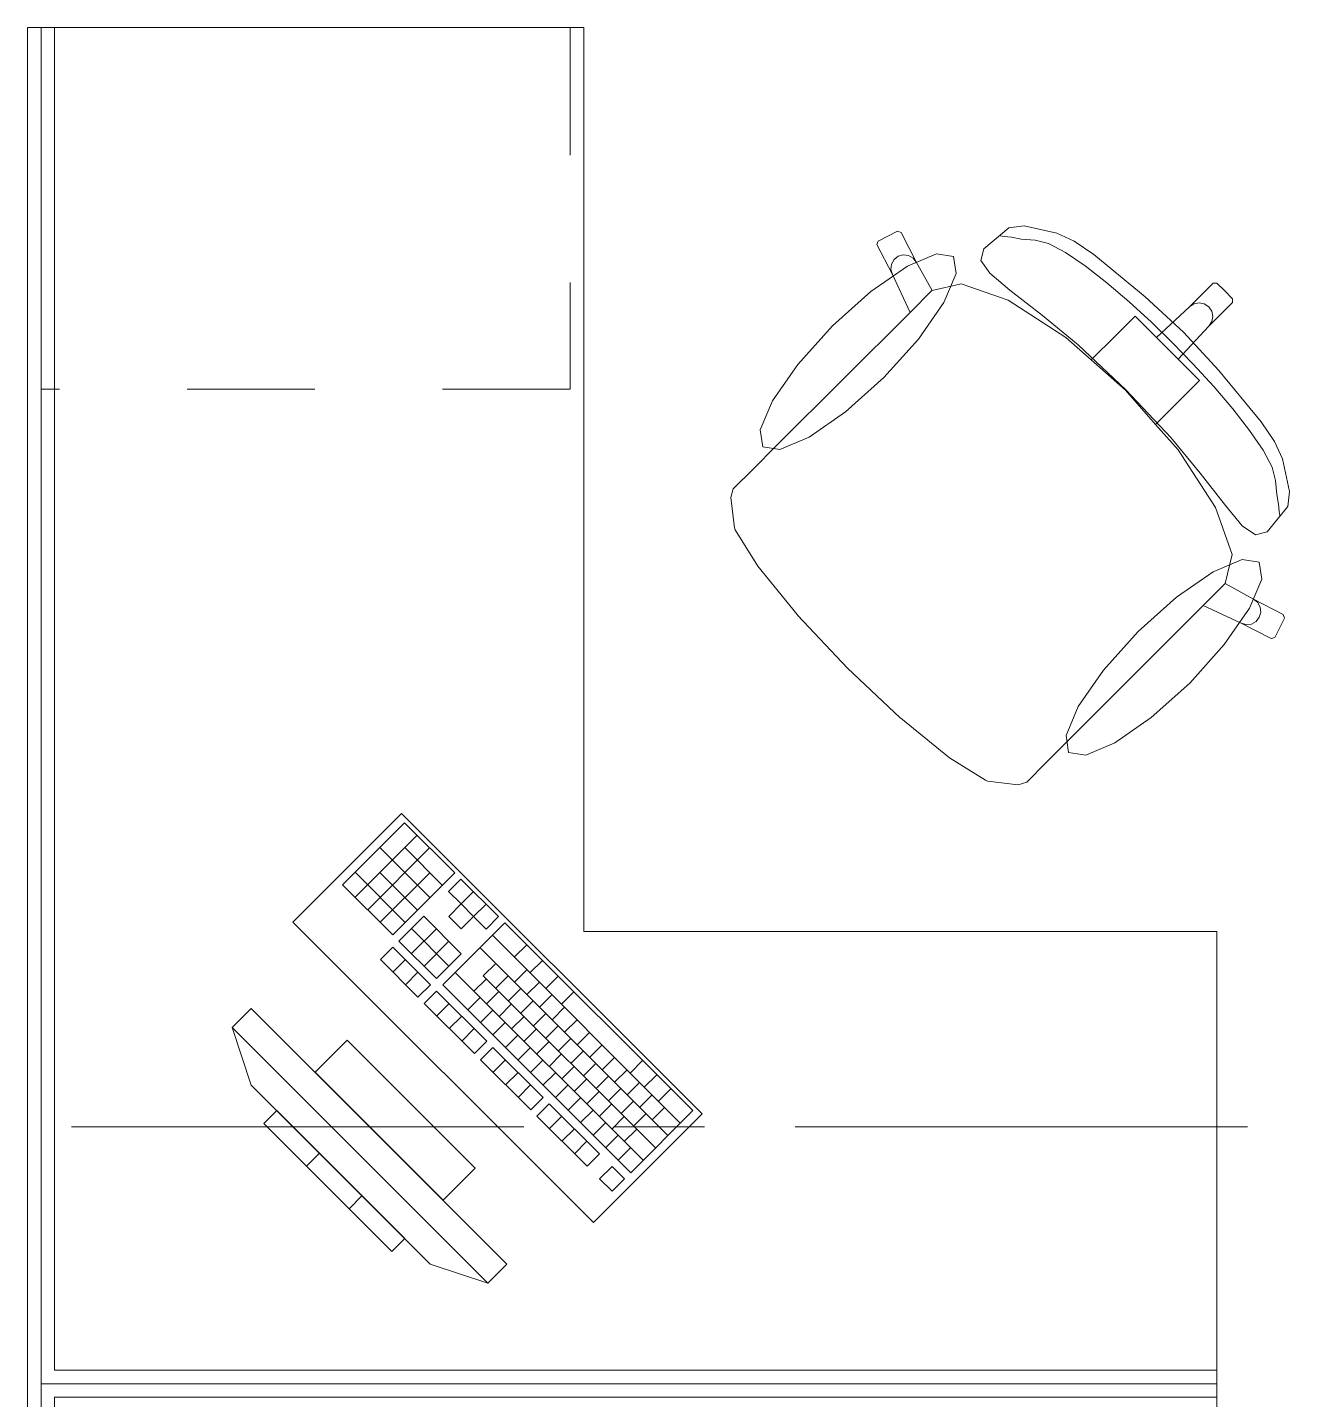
# Model space of a CAD drawing. Header units: inches. Extents: x -38 to 5698, y -33 to 92.
# Drawn here: x 103.226 to 104.646, y 25.898 to 27.416 of the extents above; entities that cross this region are included whole.
import ezdxf

# ---------------------------------------------------------------- set-up
doc = ezdxf.new("R2010")
doc.units = ezdxf.units.IN
doc.header["$MEASUREMENT"] = 0
doc.linetypes.add('Punto & Raya', pattern=[0.65, 0.5, -0.075, 0, -0.075])
doc.linetypes.add('Rayas', pattern=[0.282222, 0.141111, -0.141111])
doc.layers.add('02 _ ARQ _ ALB _ Ejes Generales', color=7, linetype='Continuous')
doc.layers.add('Interior - Mobiliario', color=7, linetype='Continuous')

msp = doc.modelspace()

# ---------------------------------------------------------------- linework, layer by layer
at = {"layer": '02 _ ARQ _ ALB _ Ejes Generales', "color": 252, "linetype": 'Punto & Raya', "lineweight": 13}
msp.add_line((103.2749, 26.2), (105.2749, 26.2), dxfattribs=at)
at = {"layer": 'Interior - Mobiliario', "color": 175, "linetype": 'Continuous', "lineweight": 13}
for p, q in [((103.2263, 27.416), (103.2563, 27.416)), ((103.2263, 25.931), (103.2263, 27.416)), ((103.2563, 27.416), (103.2563, 25.931)), ((104.2835, 27.1713), (104.3113, 27.1945)), ((104.3113, 27.1945), (104.3281, 27.1964)), ((104.3281, 27.1964), (104.3642, 27.1886)), ((104.1654, 27.1758), (104.1667, 27.1798)), ((104.1667, 27.1798), (104.1881, 27.1906)), ((104.1881, 27.1906), (104.1921, 27.1893)), ((104.1921, 27.1893), (104.2091, 27.1562)), ((104.306, 27.1848), (104.3015, 27.1856)), ((104.3141, 27.1841), (104.306, 27.1848)), ((104.3248, 27.182), (104.3141, 27.1841)), ((104.3402, 27.1809), (104.3248, 27.182)), ((104.355, 27.177), (104.3402, 27.1809)), ((104.3642, 27.1886), (104.3835, 27.1796)), ((104.3835, 27.1796), (104.4052, 27.1647)), ((104.1824, 27.1427), (104.1654, 27.1758)), ((104.1889, 27.1629), (104.1945, 27.1644)), ((104.1945, 27.1644), (104.2003, 27.1637)), ((104.2003, 27.1637), (104.2054, 27.1608)), ((104.2801, 27.1584), (104.2835, 27.1713)), ((104.3738, 27.167), (104.355, 27.177)), ((104.3957, 27.1522), (104.3738, 27.167)), ((104.4052, 27.1647), (104.4619, 27.1179)), ((104.1808, 27.1483), (104.1814, 27.1542)), ((104.1824, 27.1427), (104.1808, 27.1483)), ((104.1814, 27.1542), (104.1843, 27.1593)), ((104.1843, 27.1593), (104.1889, 27.1629)), ((104.2054, 27.1608), (104.2091, 27.1562)), ((104.2091, 27.1562), (104.2264, 27.1252)), ((104.2901, 27.1441), (104.2801, 27.1584)), ((104.4195, 27.1336), (104.3957, 27.1522)), ((104.202, 27.1009), (104.1824, 27.1427)), ((104.3124, 27.1254), (104.2901, 27.1441)), ((104.4442, 27.1124), (104.4195, 27.1336)), ((104.511, 27.1071), (104.5371, 27.1331)), ((104.5371, 27.1331), (104.5413, 27.1331)), ((104.5413, 27.1331), (104.5499, 27.1246)), ((104.2262, 27.1252), (104.202, 27.1009)), ((104.2262, 27.1252), (104.2264, 27.1252)), ((104.2264, 27.1252), (104.2584, 27.1326)), ((104.2584, 27.1326), (104.3103, 27.1143)), ((104.3485, 27.0975), (104.3124, 27.1254)), ((104.4619, 27.1179), (104.5041, 27.0788)), ((104.5584, 27.116), (104.5499, 27.1246)), ((104.3103, 27.1143), (104.3742, 27.073)), ((104.4689, 27.0899), (104.4442, 27.1124)), ((104.4745, 27.0731), (104.511, 27.1071)), ((104.511, 27.1071), (104.5158, 27.1103)), ((104.5158, 27.1103), (104.5216, 27.1114)), ((104.5216, 27.1114), (104.5273, 27.1102)), ((104.5273, 27.1102), (104.5322, 27.107)), ((104.5355, 27.1021), (104.5322, 27.107)), ((104.5323, 27.0857), (104.5584, 27.1118)), ((104.5584, 27.1118), (104.5584, 27.116)), ((104.0541, 26.9531), (104.202, 27.1009)), ((104.3878, 27.0648), (104.3485, 27.0975)), ((104.4297, 27.0755), (104.4508, 27.0967)), ((104.4508, 27.0967), (104.4745, 27.0731)), ((104.4923, 27.067), (104.4689, 27.0899)), ((104.5323, 27.0857), (104.5356, 27.0906)), ((104.5367, 27.0963), (104.5355, 27.1021)), ((104.5356, 27.0906), (104.5367, 27.0963)), ((104.3742, 27.073), (104.4023, 27.0482)), ((104.4023, 27.0482), (104.4297, 27.0755)), ((104.4745, 27.0731), (104.4864, 27.0611)), ((104.4983, 27.0492), (104.5323, 27.0857)), ((104.5432, 27.0366), (104.5041, 27.0788)), ((104.4406, 27.0153), (104.3878, 27.0648)), ((104.4983, 27.0492), (104.4864, 27.0611)), ((104.4923, 27.067), (104.5151, 27.0436)), ((104.4023, 27.0482), (104.4401, 27.0149)), ((104.522, 27.0255), (104.4983, 27.0492)), ((104.5151, 27.0436), (104.5377, 27.019)), ((104.59, 26.9799), (104.5432, 27.0366)), ((104.4735, 26.977), (104.4401, 27.0149)), ((104.4406, 27.0153), (104.4901, 26.9626)), ((104.5008, 27.0044), (104.522, 27.0255)), ((104.5377, 27.019), (104.5588, 26.9942)), ((104.4735, 26.977), (104.5008, 27.0044)), ((104.5588, 26.9942), (104.5774, 26.9704)), ((104.4982, 26.9489), (104.4735, 26.977)), ((104.5774, 26.9704), (104.5923, 26.9486)), ((104.6049, 26.9582), (104.59, 26.9799)), ((104.0286, 26.9276), (104.0541, 26.9531)), ((104.4901, 26.9626), (104.5228, 26.9232)), ((104.6139, 26.939), (104.6049, 26.9582)), ((104.5396, 26.885), (104.4982, 26.9489)), ((104.5923, 26.9486), (104.6022, 26.9297)), ((104.6216, 26.9028), (104.6139, 26.939)), ((104.0066, 26.9056), (104.0286, 26.9276)), ((104.5228, 26.9232), (104.5507, 26.8871)), ((104.6022, 26.9297), (104.6061, 26.915)), ((104.0038, 26.8963), (104.0066, 26.9056)), ((104.6061, 26.915), (104.6073, 26.8996)), ((104.0078, 26.8624), (104.0038, 26.8963)), ((104.6073, 26.8996), (104.6093, 26.8888)), ((104.6198, 26.886), (104.6216, 26.9028)), ((104.5579, 26.8331), (104.5396, 26.885)), ((104.5507, 26.8871), (104.5693, 26.8648)), ((104.5966, 26.8582), (104.6198, 26.886)), ((104.6093, 26.8888), (104.6101, 26.8808)), ((104.6101, 26.8808), (104.6109, 26.8763)), ((104.0087, 26.8603), (104.0078, 26.8624)), ((104.0336, 26.8202), (104.0087, 26.8603)), ((104.5693, 26.8648), (104.5837, 26.8548)), ((104.5837, 26.8548), (104.5966, 26.8582)), ((104.5505, 26.8011), (104.5579, 26.8331)), ((104.0771, 26.7666), (104.0336, 26.8202)), ((104.5504, 26.8009), (104.5262, 26.7767)), ((104.5504, 26.8009), (104.5505, 26.8011)), ((104.5815, 26.7838), (104.5505, 26.8011)), ((104.3783, 26.6288), (104.5262, 26.7767)), ((104.5262, 26.7767), (104.568, 26.7571)), ((104.5861, 26.7802), (104.5815, 26.7838)), ((104.6146, 26.7668), (104.5815, 26.7838)), ((104.589, 26.775), (104.5861, 26.7802)), ((104.5881, 26.7636), (104.5897, 26.7692)), ((104.5897, 26.7692), (104.589, 26.775)), ((104.0778, 26.7657), (104.0771, 26.7666)), ((104.1327, 26.7074), (104.0778, 26.7657)), ((104.568, 26.7571), (104.5736, 26.7555)), ((104.568, 26.7571), (104.6011, 26.7401)), ((104.5736, 26.7555), (104.5794, 26.7561)), ((104.5794, 26.7561), (104.5845, 26.759)), ((104.5845, 26.759), (104.5881, 26.7636)), ((104.6051, 26.7414), (104.6159, 26.7628)), ((104.6159, 26.7628), (104.6146, 26.7668)), ((104.6011, 26.7401), (104.6051, 26.7414)), ((104.1327, 26.7074), (104.191, 26.6525)), ((104.191, 26.6525), (104.1918, 26.6519)), ((104.1918, 26.6519), (104.2455, 26.6083)), ((104.3528, 26.6033), (104.3783, 26.6288)), ((104.2455, 26.6083), (104.2855, 26.5834)), ((104.3309, 26.5814), (104.3528, 26.6033)), ((104.2855, 26.5834), (104.2877, 26.5825)), ((104.2877, 26.5825), (104.3216, 26.5785)), ((104.3216, 26.5785), (104.3309, 26.5814)), ((103.6432, 26.5364), (103.5747, 26.4679)), ((103.6986, 26.4811), (103.6432, 26.5364)), ((103.6571, 26.5226), (103.5885, 26.454)), ((103.6709, 26.5088), (103.6024, 26.4402)), ((103.6712, 26.4536), (103.6158, 26.509)), ((103.6849, 26.4673), (103.6434, 26.5089)), ((103.6438, 26.4262), (103.5884, 26.4816)), ((103.6575, 26.4399), (103.6159, 26.4815)), ((103.6711, 26.4812), (103.6162, 26.4263)), ((103.6301, 26.4125), (103.6986, 26.4811)), ((103.5747, 26.4679), (103.6301, 26.4125)), ((103.7055, 26.4741), (103.6918, 26.4604)), ((103.7471, 26.4326), (103.7055, 26.4741)), ((103.6918, 26.4604), (103.7057, 26.4466)), ((103.7194, 26.4603), (103.7057, 26.4466)), ((103.7057, 26.4466), (103.692, 26.4329)), ((103.7195, 26.4327), (103.7057, 26.4466)), ((103.7332, 26.4464), (103.7195, 26.4327)), ((103.6644, 26.433), (103.637, 26.4056)), ((103.7059, 26.3915), (103.6644, 26.433)), ((103.754, 26.4257), (103.6854, 26.3571)), ((103.692, 26.4329), (103.7058, 26.419)), ((103.7058, 26.419), (103.7195, 26.4327)), ((103.7195, 26.4327), (103.7334, 26.4189)), ((103.7334, 26.4189), (103.7471, 26.4326)), ((103.9617, 26.218), (103.754, 26.4257)), ((103.637, 26.4056), (103.6785, 26.364)), ((103.6922, 26.3777), (103.6507, 26.4193)), ((103.6783, 26.4191), (103.6508, 26.3917)), ((103.6921, 26.4053), (103.6647, 26.3779)), ((103.948, 26.2042), (103.7403, 26.412)), ((103.6301, 26.3987), (103.6164, 26.385)), ((103.6717, 26.3572), (103.6301, 26.3987)), ((103.6785, 26.364), (103.7059, 26.3915)), ((103.9343, 26.1905), (103.7266, 26.3982)), ((103.7782, 26.4014), (103.7645, 26.3877)), ((103.6164, 26.385), (103.658, 26.3435)), ((103.644, 26.3849), (103.6303, 26.3711)), ((103.7439, 26.3809), (103.7302, 26.3672)), ((103.7956, 26.3841), (103.7818, 26.3704)), ((103.6578, 26.371), (103.6441, 26.3573)), ((103.9069, 26.1631), (103.6992, 26.3708)), ((103.7336, 26.3638), (103.7199, 26.35)), ((103.9206, 26.1768), (103.7302, 26.3672)), ((103.7577, 26.3671), (103.744, 26.3534)), ((103.7784, 26.3739), (103.7647, 26.3602)), ((103.7922, 26.36), (103.7785, 26.3463)), ((103.8129, 26.3668), (103.7992, 26.3531)), ((103.658, 26.3435), (103.6717, 26.3572)), ((103.6786, 26.3502), (103.6649, 26.3365)), ((103.734, 26.2949), (103.6786, 26.3502)), ((103.6854, 26.3571), (103.8932, 26.1494)), ((103.7475, 26.3499), (103.7338, 26.3362)), ((103.7716, 26.3532), (103.7579, 26.3395)), ((103.8061, 26.3462), (103.7924, 26.3325)), ((103.8302, 26.3495), (103.8165, 26.3358)), ((103.4736, 26.3311), (103.4524, 26.3099)), ((103.7564, 26.0483), (103.4736, 26.3311)), ((103.6649, 26.3365), (103.7203, 26.2811)), ((103.6924, 26.3364), (103.6787, 26.3227)), ((103.7269, 26.3431), (103.7131, 26.3294)), ((103.7407, 26.3293), (103.727, 26.3156)), ((103.7613, 26.3361), (103.7476, 26.3223)), ((103.7854, 26.3394), (103.7717, 26.3257)), ((103.8199, 26.3323), (103.8062, 26.3186)), ((103.7063, 26.3225), (103.6926, 26.3088)), ((103.7545, 26.3154), (103.7408, 26.3017)), ((103.7752, 26.3222), (103.7615, 26.3085)), ((103.7993, 26.3255), (103.7856, 26.3118)), ((103.8338, 26.3185), (103.8201, 26.3048)), ((103.4524, 26.3099), (103.7352, 26.0271)), ((103.4524, 26.3099), (103.4736, 26.2463)), ((103.7201, 26.3087), (103.7064, 26.295)), ((103.7684, 26.3016), (103.7547, 26.2879)), ((103.789, 26.3084), (103.7753, 26.2947)), ((103.8131, 26.3117), (103.7994, 26.298)), ((103.8476, 26.3046), (103.8339, 26.2909)), ((103.5796, 26.2958), (103.5443, 26.2604)), ((103.7211, 26.1544), (103.5796, 26.2958)), ((103.7203, 26.2811), (103.734, 26.2949)), ((103.7409, 26.2879), (103.7272, 26.2742)), ((103.7963, 26.2325), (103.7409, 26.2879)), ((103.7822, 26.2877), (103.7685, 26.274)), ((103.8029, 26.2945), (103.7892, 26.2808)), ((103.827, 26.2978), (103.8133, 26.2841)), ((103.8408, 26.284), (103.8271, 26.2703)), ((103.8615, 26.2908), (103.8478, 26.2771)), ((103.7272, 26.2742), (103.7826, 26.2188)), ((103.7547, 26.2741), (103.741, 26.2604)), ((103.7961, 26.2739), (103.7824, 26.2602)), ((103.8167, 26.2807), (103.803, 26.267)), ((103.8547, 26.2702), (103.841, 26.2564)), ((103.8753, 26.2769), (103.8616, 26.2632)), ((103.9063, 26.2733), (103.8926, 26.2596)), ((103.5443, 26.2604), (103.6857, 26.119)), ((103.7686, 26.2602), (103.7549, 26.2465)), ((103.8099, 26.26), (103.7962, 26.2463)), ((103.8306, 26.2668), (103.8169, 26.2531)), ((103.8444, 26.253), (103.8307, 26.2393)), ((103.8685, 26.2563), (103.8548, 26.2426)), ((103.8892, 26.2631), (103.8754, 26.2494)), ((103.9219, 26.2578), (103.9082, 26.2441)), ((103.6716, 26.0483), (103.4736, 26.2463)), ((103.7824, 26.2464), (103.7687, 26.2327)), ((103.8238, 26.2462), (103.8101, 26.2325)), ((103.8583, 26.2391), (103.8446, 26.2254)), ((103.8824, 26.2425), (103.8687, 26.2287)), ((103.903, 26.2492), (103.8893, 26.2355)), ((103.9375, 26.2422), (103.9238, 26.2285)), ((103.7826, 26.2188), (103.7963, 26.2325)), ((103.8032, 26.2256), (103.7895, 26.2119)), ((103.8586, 26.1702), (103.8032, 26.2256)), ((103.8376, 26.2323), (103.8239, 26.2186)), ((103.8721, 26.2253), (103.8584, 26.2116)), ((103.8962, 26.2286), (103.8825, 26.2149)), ((103.9169, 26.2354), (103.9031, 26.2217)), ((103.5019, 26.218), (103.4877, 26.2039)), ((103.6433, 26.0766), (103.5019, 26.218)), ((103.7895, 26.2119), (103.8449, 26.1565)), ((103.8171, 26.2118), (103.8033, 26.1981)), ((103.8515, 26.2185), (103.8378, 26.2048)), ((103.886, 26.2114), (103.8723, 26.1977)), ((103.8932, 26.1494), (103.9617, 26.218)), ((103.9101, 26.2148), (103.8964, 26.201)), ((103.9307, 26.2216), (103.917, 26.2078)), ((103.4877, 26.2039), (103.6291, 26.0624)), ((103.8309, 26.1979), (103.8172, 26.1842)), ((103.8653, 26.2046), (103.8516, 26.1909)), ((103.8998, 26.1976), (103.8861, 26.1839)), ((103.8448, 26.1841), (103.831, 26.1704)), ((103.8792, 26.1908), (103.8655, 26.1771)), ((103.893, 26.1769), (103.8793, 26.1632)), ((103.549, 26.1709), (103.5348, 26.1567)), ((103.8449, 26.1565), (103.8586, 26.1702)), ((103.6857, 26.119), (103.7211, 26.1544)), ((103.8725, 26.1564), (103.8587, 26.1427)), ((103.8863, 26.1425), (103.8725, 26.1564)), ((103.8587, 26.1427), (103.8726, 26.1288)), ((103.8726, 26.1288), (103.8863, 26.1425)), ((103.5961, 26.1237), (103.582, 26.1096)), ((103.6291, 26.0624), (103.6433, 26.0766)), ((103.7352, 26.0271), (103.6716, 26.0483)), ((103.7352, 26.0271), (103.7564, 26.0483)), ((103.2263, 25.901), (103.2263, 25.931)), ((103.2563, 25.931), (104.5413, 25.931)), ((104.5413, 25.931), (104.5413, 25.901)), ((103.2263, 24.416), (103.2263, 25.901)), ((103.2563, 25.901), (103.2563, 24.416)), ((104.5413, 25.901), (103.2563, 25.901))]:
    msp.add_line(p, q, dxfattribs=at)
at = {"layer": 'Interior - Mobiliario', "color": 175, "linetype": 'Rayas', "lineweight": 13}
for p, q in [((103.8263, 27.416), (103.8263, 27.016)), ((103.8263, 27.016), (103.2413, 27.016))]:
    msp.add_line(p, q, dxfattribs=at)
at = {"layer": 'Interior - Mobiliario', "color": 175, "linetype": 'Continuous', "lineweight": 13, "flags": 128}
for points in [[(103.2413, 25.916), (103.2413, 27.416), (103.8413, 27.416), (103.8413, 26.416), (104.5413, 26.416), (104.5413, 25.916)], [(104.1162, 27.0858), (104.1587, 27.124), (104.199, 27.152), (104.2311, 27.1656), (104.25, 27.1627), (104.2529, 27.1438), (104.2393, 27.1117), (104.2113, 27.0714), (104.1731, 27.0289), (104.1306, 26.9908), (104.0903, 26.9627), (104.0582, 26.9491), (104.0393, 26.952), (104.0364, 26.9709), (104.05, 27.003), (104.078, 27.0433)], [(104.5111, 26.6909), (104.5493, 26.7334), (104.5773, 26.7737), (104.5909, 26.8058), (104.588, 26.8247), (104.5691, 26.8276), (104.537, 26.814), (104.4967, 26.786), (104.4542, 26.7478), (104.416, 26.7053), (104.388, 26.665), (104.3744, 26.6329), (104.3773, 26.614), (104.3962, 26.6111), (104.4283, 26.6247), (104.4686, 26.6527)], [(103.8519, 26.0943), (103.9721, 26.2145), (103.6397, 26.5468), (103.5195, 26.4266)], [(103.2413, 25.916), (103.2413, 24.416), (103.8413, 24.416), (103.8413, 25.416), (104.5413, 25.416), (104.5413, 25.916)]]:
    msp.add_lwpolyline(points, close=True, dxfattribs=at)

doc.saveas('drawing.dxf')
